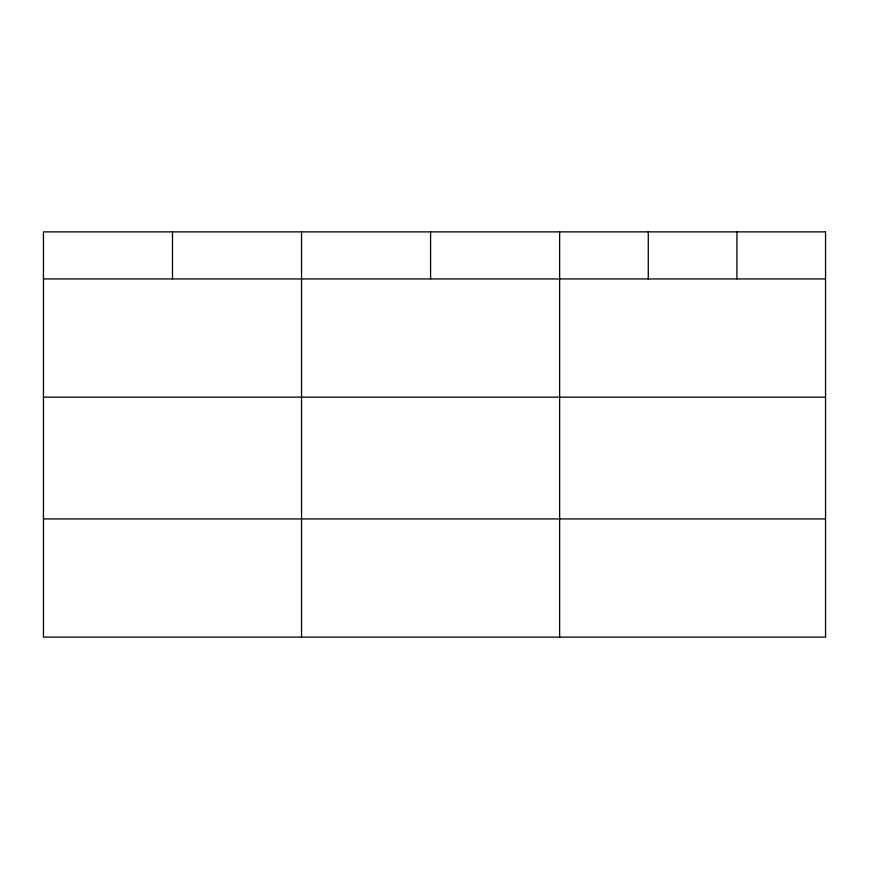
<?xml version="1.0" encoding="UTF-8"?>
<svg xmlns="http://www.w3.org/2000/svg" width="869" height="869" viewBox="0 0 869 869"><rect width="100%" height="100%" fill="white"/><g stroke="black" fill="none" stroke-linecap="round" stroke-linejoin="round"><path stroke-width="1.3" d="M43.45 278.938L825.55 278.938M43.45 397.144L825.55 397.144M43.45 518.923L825.55 518.923M736.912 231.882L736.912 278.938M648.274 231.882L648.274 278.938M559.636 231.882L559.636 637.118M430.589 231.882L430.589 278.938M301.543 231.882L301.543 637.118M172.496 231.882L172.496 278.938M825.55 231.882L43.45 231.882L43.45 637.118L825.55 637.118L825.55 231.882"/></g></svg>
